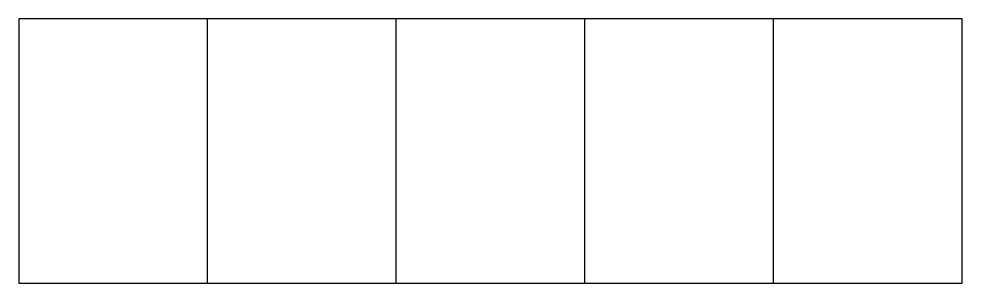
# Model space of a CAD drawing. Header units: metres. Extents: x -0.25 to 0.25, y -0.07 to 0.07.
import ezdxf

# ---------------------------------------------------------------- set-up
doc = ezdxf.new("R2010")
doc.units = ezdxf.units.M

msp = doc.modelspace()

# ---------------------------------------------------------------- linework, layer by layer
for p, q in [((-0.15, -0.07), (-0.15, 0.07)), ((-0.05, -0.07), (-0.05, 0.07)), ((0.05, -0.07), (0.05, 0.07)), ((0.15, -0.07), (0.15, 0.07))]:
    msp.add_line(p, q)
msp.add_lwpolyline([(-0.25, -0.07), (0.25, -0.07), (0.25, 0.07), (-0.25, 0.07)], close=True)

doc.saveas('drawing.dxf')
